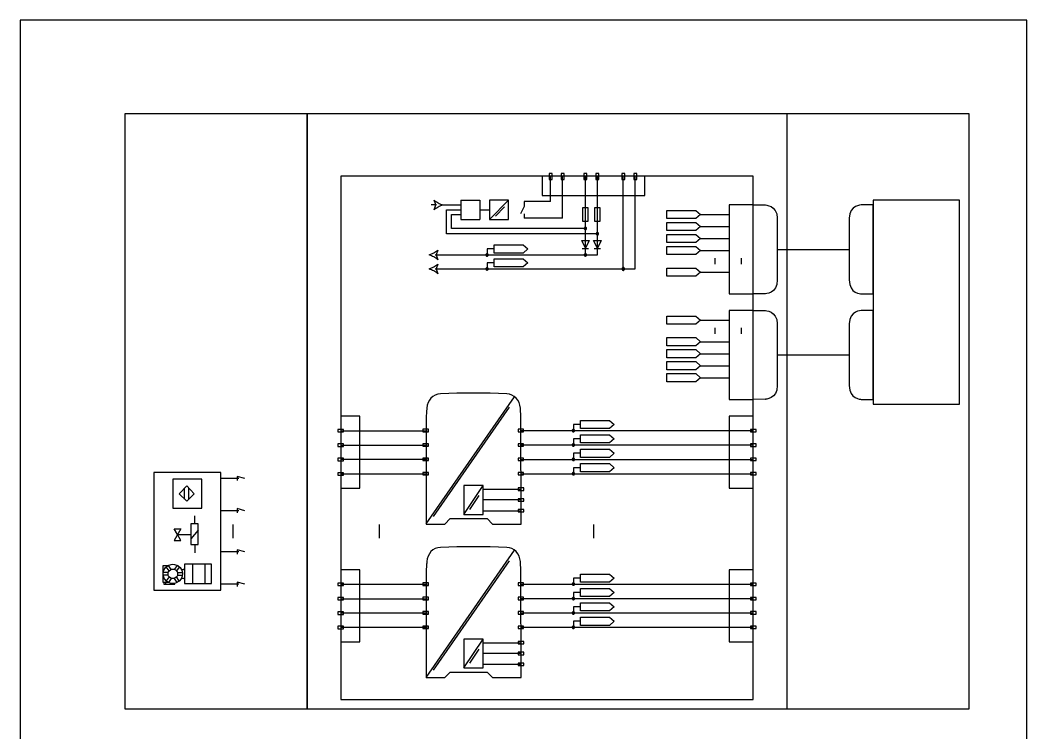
# Model space of a CAD drawing. Header units: metres. Extents: x 0 to 3575, y 0 to 842.
# Drawn here: x 2980 to 3575, y 421 to 842 of the extents above; entities that cross this region are included whole.
import ezdxf

# ---------------------------------------------------------------- set-up
doc = ezdxf.new("R2010")
doc.units = ezdxf.units.M
doc.layers.add('BORDER', color=2, linetype='Continuous')
doc.layers.add('SCHEMATICS', color=7, linetype='Continuous')

msp = doc.modelspace()

# ---------------------------------------------------------------- linework, layer by layer
at = {"layer": 'BORDER', "color": 2}
msp.add_lwpolyline([(2980, 0), (3575, 0), (3575, 842), (2980, 842), (2980, 0)], dxfattribs=at)
at = {"layer": 'SCHEMATICS', "color": 7}
for p, q in [((3149.65, 786.68), (3149.65, 435.17)), ((3433.13, 786.68), (3433.13, 435.17)), ((3336.46, 695.06), (3336.46, 749.75)), ((3343.57, 695.06), (3343.57, 749.75)), ((3293.52, 734.94), (3293.52, 749.43)), ((3300.61, 725.02), (3300.61, 749.43)), ((3314.07, 703.34), (3314.07, 749.43)), ((3321.16, 703.34), (3321.16, 749.43)), ((3226.14, 732.82), (3222.9, 732.82)), ((3225.67, 732.82), (3224.65, 735.65)), ((3224.65, 729.99), (3225.67, 732.82)), ((3228.74, 732.82), (3240.08, 732.82)), ((3240.37, 735.65), (3251.71, 735.65)), ((3240.37, 735.65), (3240.37, 724.31)), ((3251.71, 735.65), (3251.71, 724.31)), ((3257.38, 724.31), (3268.71, 735.65)), ((3277.8, 732.01), (3275.64, 727.53)), ((3293.52, 734.94), (3277.8, 734.94)), ((3277.8, 734.94), (3277.8, 732.01)), ((3413.29, 732.82), (3420.15, 732.82)), ((3413.29, 680.38), (3413.29, 732.82)), ((3484.16, 732.82), (3477.29, 732.82)), ((3484.16, 680.38), (3484.16, 732.82)), ((3232.05, 715.81), (3232.05, 729.99)), ((3232.05, 729.99), (3240.08, 729.99)), ((3234.88, 718.93), (3234.88, 727.15)), ((3234.88, 727.15), (3240.08, 727.15)), ((3251.71, 730.01), (3257.38, 730.01)), ((3260.87, 726.24), (3266.3, 731.67)), ((3277.8, 727.67), (3277.8, 725.02)), ((3362.26, 724.75), (3362.26, 729.57)), ((3362.26, 729.57), (3379.27, 729.57)), ((3379.27, 729.57), (3382.11, 727.16)), ((3382.11, 727.16), (3379.27, 724.75)), ((3382.11, 727.16), (3399.11, 727.16)), ((3240.37, 724.31), (3251.71, 724.31)), ((3300.61, 725.02), (3277.8, 725.02)), ((3379.27, 724.75), (3362.26, 724.75)), ((3362.26, 717.66), (3362.26, 722.48)), ((3362.26, 722.48), (3379.27, 722.48)), ((3379.27, 722.48), (3382.11, 720.07)), ((3382.11, 720.07), (3379.27, 717.66)), ((3382.11, 720.07), (3399.11, 720.07)), ((3321.08, 715.81), (3232.05, 715.81)), ((3314.07, 718.93), (3234.88, 718.93)), ((3379.27, 717.66), (3362.26, 717.66)), ((3362.26, 710.58), (3362.26, 715.4)), ((3362.26, 715.4), (3379.27, 715.4)), ((3379.27, 715.4), (3382.11, 712.99)), ((3260.2, 704.44), (3260.2, 709.26)), ((3260.2, 709.26), (3277.22, 709.26)), ((3277.22, 709.26), (3280.05, 706.85)), ((3314.07, 707.24), (3311.88, 711.77)), ((3311.88, 711.77), (3316.26, 711.77)), ((3316.26, 711.77), (3314.07, 707.24)), ((3321.16, 707.24), (3318.96, 711.77)), ((3318.96, 711.77), (3323.35, 711.77)), ((3323.35, 711.77), (3321.16, 707.24)), ((3379.27, 710.58), (3362.26, 710.58)), ((3362.26, 703.49), (3362.26, 708.31)), ((3362.26, 708.31), (3379.27, 708.31)), ((3382.11, 712.99), (3379.27, 710.58)), ((3379.27, 708.31), (3382.11, 705.9)), ((3382.11, 712.99), (3399.11, 712.99)), ((3225.33, 703.34), (3321.16, 703.34)), ((3226.83, 706.17), (3225.81, 703.34)), ((3225.81, 703.34), (3226.83, 700.51)), ((3260.2, 706.85), (3255.95, 706.85)), ((3255.95, 706.85), (3255.95, 703.31)), ((3277.22, 704.44), (3260.2, 704.44)), ((3280.05, 706.85), (3277.22, 704.44)), ((3316, 706.98), (3312.21, 706.98)), ((3323.09, 706.98), (3319.3, 706.98)), ((3379.27, 703.49), (3362.26, 703.49)), ((3382.11, 705.9), (3379.27, 703.49)), ((3382.11, 705.9), (3399.11, 705.9)), ((3427.46, 706.6), (3469.98, 706.6)), ((3226.86, 697.89), (3225.83, 695.06)), ((3260.2, 698.63), (3255.95, 698.63)), ((3255.95, 698.63), (3255.95, 695.09)), ((3260.2, 696.22), (3260.2, 701.04)), ((3260.2, 701.04), (3277.22, 701.04)), ((3277.22, 696.22), (3260.2, 696.22)), ((3277.22, 701.04), (3280.05, 698.63)), ((3280.05, 698.63), (3277.22, 696.22)), ((3390.61, 701.39), (3390.61, 697.84)), ((3406.2, 701.39), (3406.2, 697.84)), ((3225.36, 695.06), (3343.57, 695.06)), ((3225.83, 695.06), (3226.86, 692.23)), ((3362.26, 690.75), (3362.26, 695.57)), ((3362.26, 695.57), (3379.27, 695.57)), ((3379.27, 690.75), (3362.26, 690.75)), ((3379.27, 695.57), (3382.11, 693.16)), ((3382.11, 693.16), (3379.27, 690.75)), ((3382.11, 693.16), (3399.11, 693.16)), ((3420.26, 680.38), (3413.29, 680.38)), ((3477.07, 680.38), (3484.16, 680.38)), ((3362.26, 662.39), (3362.26, 667.2)), ((3362.26, 667.2), (3379.27, 667.2)), ((3379.27, 667.2), (3382.11, 664.79)), ((3413.29, 670.46), (3420.15, 670.46)), ((3413.29, 618.02), (3413.29, 670.46)), ((3484.16, 670.46), (3477.29, 670.46)), ((3484.16, 618.01), (3484.16, 670.46)), ((3379.27, 662.39), (3362.26, 662.39)), ((3382.11, 664.79), (3379.27, 662.39)), ((3382.11, 664.79), (3399.11, 664.79)), ((3390.61, 660.28), (3390.61, 656.74)), ((3406.2, 660.29), (3406.2, 656.74)), ((3362.26, 649.63), (3362.26, 654.45)), ((3362.26, 654.45), (3379.27, 654.45)), ((3379.27, 649.63), (3362.26, 649.63)), ((3379.27, 654.45), (3382.11, 652.04)), ((3382.11, 652.04), (3379.27, 649.63)), ((3382.11, 652.04), (3399.11, 652.04)), ((3362.26, 642.54), (3362.26, 647.36)), ((3362.26, 647.36), (3379.27, 647.36)), ((3379.27, 647.36), (3382.11, 644.95)), ((3382.11, 644.95), (3379.27, 642.54)), ((3382.11, 644.95), (3399.11, 644.95)), ((3427.46, 644.23), (3469.98, 644.23)), ((3379.27, 642.54), (3362.26, 642.54)), ((3362.26, 635.45), (3362.26, 640.27)), ((3362.26, 640.27), (3379.27, 640.27)), ((3379.27, 640.27), (3382.11, 637.86)), ((3382.11, 637.86), (3379.27, 635.45)), ((3382.11, 637.86), (3399.11, 637.86)), ((3379.27, 635.45), (3362.26, 635.45)), ((3362.26, 628.38), (3362.26, 633.2)), ((3362.26, 633.2), (3379.27, 633.2)), ((3379.27, 633.2), (3382.11, 630.79)), ((3382.11, 630.79), (3379.27, 628.38)), ((3382.11, 630.79), (3399.11, 630.79)), ((3379.27, 628.38), (3362.26, 628.38)), ((3219.95, 544.42), (3272.2, 619.53)), ((3224.32, 548.76), (3269.21, 613.29)), ((3420.26, 618.01), (3413.29, 618.02)), ((3477.07, 618.01), (3484.16, 618.01)), ((3275.99, 607.47), (3275.83, 609.75)), ((3276.07, 544.35), (3275.99, 607.47)), ((3219.88, 605.45), (3219.88, 544.31)), ((3311.23, 603.13), (3306.98, 603.13)), ((3306.98, 603.13), (3306.98, 599.59)), ((3311.23, 600.72), (3311.23, 605.54)), ((3311.23, 605.54), (3328.25, 605.54)), ((3328.25, 605.54), (3331.08, 603.13)), ((3331.08, 603.13), (3328.25, 600.72)), ((3169.5, 599.47), (3220.52, 599.47)), ((3276.21, 599.58), (3412.71, 599.58)), ((3328.25, 600.72), (3311.23, 600.72)), ((3311.23, 592.22), (3311.23, 597.04)), ((3311.23, 597.04), (3328.25, 597.04)), ((3328.25, 597.04), (3331.08, 594.63)), ((3169.5, 590.96), (3220.52, 590.96)), ((3275.94, 591.08), (3412.71, 591.08)), ((3311.23, 594.63), (3306.98, 594.63)), ((3306.98, 594.63), (3306.98, 591.08)), ((3328.25, 592.22), (3311.23, 592.22)), ((3331.08, 594.63), (3328.25, 592.22)), ((3311.23, 586.12), (3306.98, 586.12)), ((3306.98, 586.12), (3306.98, 582.58)), ((3311.23, 583.71), (3311.23, 588.53)), ((3311.23, 588.53), (3328.25, 588.53)), ((3328.25, 583.71), (3311.23, 583.71)), ((3328.25, 588.53), (3331.08, 586.12)), ((3331.08, 586.12), (3328.25, 583.71)), ((3169.5, 582.58), (3220.52, 582.58)), ((3276.21, 582.57), (3412.71, 582.57)), ((3311.23, 577.62), (3306.98, 577.62)), ((3306.98, 577.62), (3306.98, 574.07)), ((3311.23, 575.21), (3311.23, 580.03)), ((3311.23, 580.03), (3328.25, 580.03)), ((3328.25, 580.03), (3331.08, 577.62)), ((3331.08, 577.62), (3328.25, 575.21)), ((3109.31, 571.27), (3098.76, 571.27)), ((3112.8, 571.24), (3108.26, 572.52)), ((3108.26, 572.52), (3108.26, 569.97)), ((3169.5, 574.07), (3220.52, 574.07)), ((3275.94, 574.07), (3412.71, 574.07)), ((3328.25, 575.21), (3311.23, 575.21)), ((3070.28, 570.83), (3070.28, 553.82)), ((3087.29, 570.83), (3070.28, 570.83)), ((3078.46, 566.87), (3073.99, 562.26)), ((3077.19, 559.06), (3077.19, 565.46)), ((3078.46, 566.87), (3082.94, 562.26)), ((3079.74, 559.06), (3079.74, 565.46)), ((3087.29, 553.82), (3087.29, 570.83)), ((3242.3, 550.07), (3253.64, 567.08)), ((3073.99, 562.26), (3078.46, 557.78)), ((3082.94, 562.26), (3078.46, 557.78)), ((3245.8, 552.97), (3251.23, 561.11)), ((3253.76, 564.96), (3275.83, 564.96)), ((3070.28, 553.82), (3087.29, 553.82)), ((3112.8, 552.11), (3108.26, 553.43)), ((3108.26, 553.43), (3108.26, 550.88)), ((3275.83, 558.58), (3253.66, 558.58)), ((3083.16, 544.5), (3083.16, 549.23)), ((3109.31, 552.13), (3098.76, 552.13)), ((3231.02, 544.33), (3234.08, 547.61)), ((3234.08, 547.61), (3256.03, 547.61)), ((3253.76, 552.2), (3275.83, 552.2)), ((3256.03, 547.61), (3259.09, 544.33)), ((3073.03, 538.08), (3071.01, 541.59)), ((3071.01, 541.59), (3075.06, 541.59)), ((3075.06, 541.59), (3071.01, 534.57)), ((3105.72, 544.02), (3105.72, 536.09)), ((3192.17, 544.02), (3192.17, 536.09)), ((3219.88, 544.31), (3219.89, 544.33)), ((3219.89, 544.33), (3231.02, 544.33)), ((3259.09, 544.33), (3276.07, 544.33)), ((3276.07, 544.33), (3276.07, 544.35)), ((3318.89, 544.02), (3318.89, 536.09)), ((3075.06, 534.57), (3073.03, 538.08)), ((3073.08, 538.03), (3073.08, 538.12)), ((3073.08, 538.08), (3080.88, 538.08)), ((3073.21, 538.26), (3073.17, 538.26)), ((3085.14, 540.69), (3080.89, 535.56)), ((3071.01, 534.57), (3075.06, 534.57)), ((3083.16, 532.08), (3083.16, 527.34)), ((3109.31, 527.89), (3098.76, 527.89)), ((3112.8, 527.86), (3108.26, 529.14)), ((3108.26, 529.14), (3108.26, 526.59)), ((3219.95, 453.71), (3272.2, 528.82)), ((3064.56, 509.85), (3064.56, 519.95)), ((3064.56, 519.95), (3067.6, 519.95)), ((3068.02, 516.7), (3066.36, 519.01)), ((3069.27, 517.55), (3067.6, 519.9)), ((3069.27, 520.5), (3070.25, 520.59)), ((3069.65, 517.68), (3070.25, 517.72)), ((3070.25, 520.59), (3071.28, 520.5)), ((3070.25, 517.72), (3070.89, 517.68)), ((3071.32, 517.55), (3073.03, 519.82)), ((3072.52, 516.61), (3074.27, 518.92)), ((3077.18, 517.9), (3076.79, 517.6)), ((3081.97, 520.55), (3081.97, 509.12)), ((3089.2, 520.55), (3089.2, 509.12)), ((3224.32, 458.05), (3269.21, 522.58)), ((3275.99, 516.76), (3275.83, 519.04)), ((3067.51, 515.67), (3064.64, 515.67)), ((3067.51, 514.13), (3064.64, 514.13)), ((3068.02, 513.1), (3066.36, 510.79)), ((3069.27, 512.25), (3067.6, 509.9)), ((3069.65, 512.12), (3069.05, 512.33)), ((3070.25, 512.08), (3069.65, 512.12)), ((3070.89, 512.12), (3070.25, 512.08)), ((3071.49, 512.33), (3070.89, 512.12)), ((3071.1, 512.16), (3072.6, 509.77)), ((3072.39, 512.98), (3073.88, 510.58)), ((3073.03, 515.67), (3075.9, 515.67)), ((3073.03, 514.13), (3075.9, 514.13)), ((3075.77, 517.38), (3075.25, 517.55)), ((3075.25, 512.25), (3075.77, 512.42)), ((3076.28, 517.38), (3075.77, 517.38)), ((3075.77, 512.42), (3076.28, 512.42)), ((3076.79, 517.6), (3076.28, 517.38)), ((3076.28, 512.42), (3076.79, 512.21)), ((3076.79, 512.21), (3077.18, 511.9)), ((3219.88, 514.74), (3219.88, 453.6)), ((3276.07, 453.64), (3275.99, 516.76)), ((3311.23, 512.42), (3306.98, 512.42)), ((3306.98, 512.42), (3306.98, 508.88)), ((3311.23, 510.01), (3311.23, 514.83)), ((3311.23, 514.83), (3328.25, 514.83)), ((3328.25, 514.83), (3331.08, 512.42)), ((3331.08, 512.42), (3328.25, 510.01)), ((3067.6, 509.85), (3064.56, 509.85)), ((3067.59, 509.85), (3064.99, 509.85)), ((3064.99, 509.85), (3064.99, 508.78)), ((3064.99, 508.78), (3071.45, 508.78)), ((3065.88, 509.85), (3065.88, 508.78)), ((3069.27, 509.3), (3068.32, 509.55)), ((3070.25, 509.21), (3069.27, 509.3)), ((3070.21, 508.78), (3070.21, 509.21)), ((3071.28, 509.3), (3070.25, 509.21)), ((3072.22, 509.55), (3071.28, 509.3)), ((3071.45, 508.78), (3071.45, 509.34)), ((3109.31, 508.75), (3098.76, 508.75)), ((3112.8, 508.74), (3108.26, 510.06)), ((3108.26, 510.06), (3108.26, 507.51)), ((3169.5, 508.75), (3220.52, 508.75)), ((3276.21, 508.87), (3412.71, 508.87)), ((3328.25, 510.01), (3311.23, 510.01)), ((3311.23, 501.51), (3311.23, 506.32)), ((3311.23, 506.32), (3328.25, 506.32)), ((3328.25, 506.32), (3331.08, 503.91)), ((3169.5, 500.25), (3220.52, 500.25)), ((3275.94, 500.37), (3412.71, 500.37)), ((3311.23, 503.91), (3306.98, 503.91)), ((3306.98, 503.91), (3306.98, 500.37)), ((3328.25, 501.51), (3311.23, 501.51)), ((3331.08, 503.91), (3328.25, 501.51)), ((3311.23, 495.41), (3306.98, 495.41)), ((3306.98, 495.41), (3306.98, 491.87)), ((3311.23, 493), (3311.23, 497.82)), ((3311.23, 497.82), (3328.25, 497.82)), ((3328.25, 497.82), (3331.08, 495.41)), ((3331.08, 495.41), (3328.25, 493)), ((3169.5, 491.86), (3220.52, 491.86)), ((3276.21, 491.86), (3412.71, 491.86)), ((3328.25, 493), (3311.23, 493)), ((3311.23, 484.5), (3311.23, 489.32)), ((3311.23, 489.32), (3328.25, 489.32)), ((3328.25, 489.32), (3331.08, 486.9)), ((3169.5, 483.36), (3220.52, 483.36)), ((3275.94, 483.36), (3412.71, 483.36)), ((3311.23, 486.9), (3306.98, 486.9)), ((3306.98, 486.9), (3306.98, 483.36)), ((3328.25, 484.5), (3311.23, 484.5)), ((3331.08, 486.9), (3328.25, 484.5)), ((3242.3, 459.36), (3253.64, 476.37)), ((3245.8, 462.25), (3251.23, 470.4)), ((3253.76, 474.25), (3275.83, 474.25)), ((3275.83, 467.87), (3253.66, 467.87)), ((3253.76, 461.49), (3275.83, 461.49)), ((3219.88, 453.6), (3219.89, 453.62)), ((3219.89, 453.62), (3231.02, 453.62)), ((3231.02, 453.62), (3234.08, 456.89)), ((3234.08, 456.89), (3256.03, 456.89)), ((3256.03, 456.89), (3259.09, 453.62)), ((3259.09, 453.62), (3276.07, 453.62)), ((3276.07, 453.62), (3276.07, 453.64))]:
    msp.add_line(p, q, dxfattribs=at)
for points in [[(3041.93, 435.17), (3149.65, 435.17), (3149.65, 786.68), (3041.93, 786.68), (3041.93, 435.17)], [(3041.93, 786.68), (3041.93, 435.17), (3540.85, 435.17), (3540.85, 786.68), (3041.93, 786.68)], [(3169.5, 440.63), (3413.29, 440.63), (3413.29, 749.83), (3169.5, 749.83), (3169.5, 440.63)], [(3169.5, 440.63), (3413.29, 440.63), (3413.29, 749.83), (3169.5, 749.83), (3169.5, 440.63)], [(3288.56, 738.49), (3349.22, 738.49), (3349.22, 749.83), (3288.56, 749.83), (3288.56, 738.49)], [(3288.56, 738.49), (3349.22, 738.49), (3349.22, 749.83), (3288.56, 749.83), (3288.56, 738.49)], [(3292.64, 747.93), (3294.4, 747.93), (3294.4, 751.46), (3292.64, 751.46), (3292.64, 747.93)], [(3299.72, 747.93), (3301.48, 747.93), (3301.48, 751.46), (3299.72, 751.46), (3299.72, 747.93)], [(3313.19, 747.93), (3314.95, 747.93), (3314.95, 751.46), (3313.19, 751.46), (3313.19, 747.93)], [(3320.27, 747.93), (3322.03, 747.93), (3322.03, 751.46), (3320.27, 751.46), (3320.27, 747.93)], [(3335.58, 747.93), (3337.35, 747.93), (3337.35, 751.46), (3335.58, 751.46), (3335.58, 747.93)], [(3342.67, 747.93), (3344.44, 747.93), (3344.44, 751.46), (3342.67, 751.46), (3342.67, 747.93)], [(3224.65, 735.65), (3225.17, 735.23), (3225.75, 734.82), (3226.38, 734.42), (3227.05, 734.04), (3227.73, 733.69), (3228.41, 733.37), (3229.09, 733.07), (3229.74, 732.82)], [(3229.74, 732.82), (3229.09, 732.56), (3228.41, 732.27), (3227.73, 731.95), (3227.05, 731.59), (3226.38, 731.22), (3225.75, 730.82), (3225.17, 730.41), (3224.65, 729.99)], [(3257.38, 724.31), (3268.71, 724.31), (3268.71, 735.65), (3257.38, 735.65), (3257.38, 724.31)], [(3399.11, 680.38), (3413.29, 680.38), (3413.29, 732.82), (3399.11, 732.82), (3399.11, 680.38)], [(3399.11, 680.38), (3413.29, 680.38), (3413.29, 732.82), (3399.11, 732.82), (3399.11, 680.38)], [(3420.15, 732.82), (3420.46, 732.81), (3421.29, 732.7), (3422.46, 732.41), (3423.81, 731.85), (3425.15, 730.92), (3426.32, 729.54), (3427.15, 727.6), (3427.46, 725.03)], [(3477.29, 732.82), (3476.98, 732.81), (3476.15, 732.7), (3474.98, 732.41), (3473.64, 731.85), (3472.3, 730.92), (3471.12, 729.54), (3470.3, 727.6), (3469.98, 725.03)], [(3484.15, 615.18), (3535.18, 615.18), (3535.18, 735.65), (3484.15, 735.65), (3484.15, 615.18)], [(3484.15, 615.18), (3535.18, 615.18), (3535.18, 735.65), (3484.15, 735.65), (3484.15, 615.18)], [(3312.37, 723.19), (3315.77, 723.19), (3315.77, 731.13), (3312.37, 731.13), (3312.37, 723.19)], [(3319.46, 723.19), (3322.86, 723.19), (3322.86, 731.13), (3319.46, 731.13), (3319.46, 723.19)], [(3427.46, 725.03), (3427.46, 720.85), (3427.46, 715.98), (3427.46, 710.72), (3427.46, 705.34), (3427.46, 700.15), (3427.46, 695.43), (3427.46, 691.46), (3427.46, 688.54)], [(3469.98, 725.03), (3469.98, 720.85), (3469.98, 715.98), (3469.98, 710.72), (3469.98, 705.34), (3469.98, 700.15), (3469.98, 695.43), (3469.98, 691.46), (3469.98, 688.54)], [(3314.07, 719.65), (3313.92, 719.63), (3313.79, 719.59), (3313.67, 719.53), (3313.57, 719.44), (3313.48, 719.33), (3313.41, 719.21), (3313.37, 719.08), (3313.36, 718.94)], [(3313.36, 718.94), (3313.37, 718.8), (3313.41, 718.66), (3313.48, 718.54), (3313.57, 718.44), (3313.67, 718.35), (3313.79, 718.29), (3313.92, 718.24), (3314.07, 718.23)], [(3314.78, 718.94), (3314.76, 719.08), (3314.72, 719.21), (3314.66, 719.33), (3314.57, 719.44), (3314.46, 719.53), (3314.34, 719.59), (3314.21, 719.63), (3314.07, 719.65)], [(3314.07, 718.23), (3314.21, 718.24), (3314.34, 718.29), (3314.46, 718.35), (3314.57, 718.44), (3314.66, 718.54), (3314.72, 718.66), (3314.76, 718.8), (3314.78, 718.94)], [(3321.19, 716.53), (3321.05, 716.51), (3320.92, 716.47), (3320.8, 716.41), (3320.69, 716.32), (3320.6, 716.21), (3320.54, 716.09), (3320.5, 715.96), (3320.48, 715.82)], [(3320.48, 715.82), (3320.5, 715.68), (3320.54, 715.54), (3320.6, 715.42), (3320.69, 715.32), (3320.8, 715.23), (3320.92, 715.17), (3321.05, 715.12), (3321.19, 715.11)], [(3321.9, 715.82), (3321.89, 715.96), (3321.85, 716.09), (3321.78, 716.21), (3321.69, 716.32), (3321.59, 716.41), (3321.47, 716.47), (3321.34, 716.51), (3321.19, 716.53)], [(3321.19, 715.11), (3321.34, 715.12), (3321.47, 715.17), (3321.59, 715.23), (3321.69, 715.32), (3321.78, 715.42), (3321.85, 715.54), (3321.89, 715.68), (3321.9, 715.82)], [(3221.74, 703.34), (3222.39, 703.6), (3223.07, 703.89), (3223.75, 704.22), (3224.43, 704.57), (3225.1, 704.95), (3225.73, 705.34), (3226.31, 705.75), (3226.83, 706.17)], [(3226.83, 700.51), (3226.31, 700.93), (3225.73, 701.35), (3225.1, 701.74), (3224.43, 702.12), (3223.75, 702.47), (3223.07, 702.8), (3222.39, 703.09), (3221.74, 703.34)], [(3255.96, 704), (3255.81, 703.98), (3255.68, 703.94), (3255.56, 703.88), (3255.46, 703.79), (3255.37, 703.68), (3255.3, 703.56), (3255.26, 703.43), (3255.25, 703.29)], [(3255.25, 703.29), (3255.26, 703.15), (3255.3, 703.01), (3255.37, 702.89), (3255.46, 702.79), (3255.56, 702.7), (3255.68, 702.63), (3255.81, 702.59), (3255.96, 702.58)], [(3256.67, 703.29), (3256.65, 703.43), (3256.61, 703.56), (3256.55, 703.68), (3256.46, 703.79), (3256.35, 703.88), (3256.23, 703.94), (3256.1, 703.98), (3255.96, 704)], [(3255.96, 702.58), (3256.1, 702.59), (3256.23, 702.63), (3256.35, 702.7), (3256.46, 702.79), (3256.55, 702.89), (3256.61, 703.01), (3256.65, 703.15), (3256.67, 703.29)], [(3314.07, 704.05), (3313.92, 704.04), (3313.79, 704), (3313.67, 703.93), (3313.57, 703.84), (3313.48, 703.74), (3313.41, 703.62), (3313.37, 703.49), (3313.36, 703.34)], [(3313.36, 703.34), (3313.37, 703.2), (3313.41, 703.07), (3313.48, 702.95), (3313.57, 702.84), (3313.67, 702.76), (3313.79, 702.69), (3313.92, 702.65), (3314.07, 702.63)], [(3314.78, 703.34), (3314.76, 703.49), (3314.72, 703.62), (3314.66, 703.74), (3314.57, 703.84), (3314.46, 703.93), (3314.34, 704), (3314.21, 704.04), (3314.07, 704.05)], [(3314.07, 702.63), (3314.21, 702.65), (3314.34, 702.69), (3314.46, 702.76), (3314.57, 702.84), (3314.66, 702.95), (3314.72, 703.07), (3314.76, 703.2), (3314.78, 703.34)], [(3221.77, 695.06), (3222.42, 695.31), (3223.1, 695.61), (3223.78, 695.93), (3224.46, 696.28), (3225.12, 696.66), (3225.75, 697.06), (3226.33, 697.47), (3226.86, 697.89)], [(3226.86, 692.23), (3226.33, 692.65), (3225.75, 693.06), (3225.12, 693.46), (3224.46, 693.83), (3223.78, 694.19), (3223.1, 694.51), (3222.42, 694.8), (3221.77, 695.06)], [(3255.96, 695.77), (3255.81, 695.76), (3255.68, 695.72), (3255.56, 695.65), (3255.46, 695.57), (3255.37, 695.46), (3255.3, 695.34), (3255.26, 695.21), (3255.25, 695.07)], [(3255.25, 695.07), (3255.26, 694.92), (3255.3, 694.79), (3255.37, 694.67), (3255.46, 694.56), (3255.56, 694.48), (3255.68, 694.41), (3255.81, 694.37), (3255.96, 694.36)], [(3256.67, 695.07), (3256.65, 695.21), (3256.61, 695.34), (3256.55, 695.46), (3256.46, 695.57), (3256.35, 695.65), (3256.23, 695.72), (3256.1, 695.76), (3255.96, 695.77)], [(3255.96, 694.36), (3256.1, 694.37), (3256.23, 694.41), (3256.35, 694.48), (3256.46, 694.56), (3256.55, 694.67), (3256.61, 694.79), (3256.65, 694.92), (3256.67, 695.07)], [(3336.47, 695.96), (3336.33, 695.94), (3336.2, 695.89), (3336.08, 695.81), (3335.97, 695.7), (3335.89, 695.56), (3335.82, 695.41), (3335.78, 695.24), (3335.77, 695.06)], [(3335.77, 695.06), (3335.78, 694.88), (3335.82, 694.71), (3335.89, 694.56), (3335.97, 694.42), (3336.08, 694.31), (3336.2, 694.23), (3336.33, 694.18), (3336.47, 694.16)], [(3337.18, 695.06), (3337.17, 695.24), (3337.13, 695.41), (3337.06, 695.56), (3336.98, 695.7), (3336.87, 695.81), (3336.75, 695.89), (3336.62, 695.94), (3336.47, 695.96)], [(3336.47, 694.16), (3336.62, 694.18), (3336.75, 694.23), (3336.87, 694.31), (3336.98, 694.42), (3337.06, 694.56), (3337.13, 694.71), (3337.17, 694.88), (3337.18, 695.06)], [(3427.46, 688.54), (3427.15, 685.85), (3426.34, 683.82), (3425.18, 682.37), (3423.86, 681.4), (3422.54, 680.81), (3421.38, 680.5), (3420.57, 680.39), (3420.26, 680.38)], [(3469.98, 688.54), (3470.29, 685.85), (3471.09, 683.82), (3472.22, 682.37), (3473.53, 681.4), (3474.83, 680.81), (3475.96, 680.5), (3476.76, 680.39), (3477.07, 680.38)], [(3399.11, 618.01), (3413.29, 618.01), (3413.29, 670.46), (3399.11, 670.46), (3399.11, 618.01)], [(3399.11, 618.01), (3413.29, 618.01), (3413.29, 670.46), (3399.11, 670.46), (3399.11, 618.01)], [(3420.15, 670.46), (3420.46, 670.44), (3421.29, 670.34), (3422.46, 670.05), (3423.81, 669.48), (3425.15, 668.56), (3426.32, 667.17), (3427.15, 665.24), (3427.46, 662.67)], [(3477.29, 670.46), (3476.98, 670.44), (3476.15, 670.34), (3474.98, 670.05), (3473.64, 669.48), (3472.3, 668.56), (3471.12, 667.17), (3470.3, 665.24), (3469.98, 662.67)], [(3427.46, 662.67), (3427.46, 658.49), (3427.46, 653.62), (3427.46, 648.35), (3427.46, 642.98), (3427.46, 637.78), (3427.46, 633.06), (3427.46, 629.1), (3427.46, 626.18)], [(3469.98, 662.67), (3469.98, 658.49), (3469.98, 653.62), (3469.98, 648.35), (3469.98, 642.98), (3469.98, 637.78), (3469.98, 633.06), (3469.98, 629.1), (3469.98, 626.18)], [(3427.46, 626.18), (3427.15, 623.48), (3426.34, 621.46), (3425.18, 620.01), (3423.86, 619.03), (3422.54, 618.44), (3421.38, 618.14), (3420.57, 618.03), (3420.26, 618.01)], [(3469.98, 626.18), (3470.29, 623.48), (3471.09, 621.46), (3472.22, 620.01), (3473.53, 619.03), (3474.83, 618.44), (3475.96, 618.14), (3476.76, 618.03), (3477.07, 618.01)], [(3228.37, 621.28), (3226.8, 621.06), (3225.33, 620.54), (3224, 619.76), (3222.83, 618.74), (3221.85, 617.52), (3221.09, 616.11), (3220.57, 614.56), (3220.33, 612.88)], [(3267.62, 621.28), (3262.71, 621.44), (3257.81, 621.56), (3252.9, 621.62), (3247.99, 621.65), (3243.09, 621.62), (3238.18, 621.56), (3233.28, 621.44), (3228.37, 621.28)], [(3275.66, 612.88), (3275.42, 614.56), (3274.9, 616.11), (3274.14, 617.52), (3273.16, 618.74), (3271.99, 619.76), (3270.66, 620.54), (3269.19, 621.06), (3267.62, 621.28)], [(3220.33, 612.88), (3220.32, 612.76), (3220.32, 612.63), (3220.31, 612.5), (3220.3, 612.37), (3220.29, 612.24), (3220.29, 612.12), (3220.28, 611.99), (3220.27, 611.86)], [(3275.83, 609.75), (3275.81, 610.14), (3275.78, 610.53), (3275.76, 610.93), (3275.74, 611.32), (3275.72, 611.71), (3275.7, 612.1), (3275.68, 612.49), (3275.66, 612.88)], [(3169.5, 565.57), (3180.83, 565.57), (3180.83, 608.09), (3169.5, 608.09), (3169.5, 565.57)], [(3169.5, 565.57), (3180.83, 565.57), (3180.83, 608.09), (3169.5, 608.09), (3169.5, 565.57)], [(3220.27, 611.86), (3220.24, 611.37), (3220.2, 610.58), (3220.14, 609.61), (3220.07, 608.55), (3220.01, 607.5), (3219.95, 606.57), (3219.91, 605.85), (3219.88, 605.45)], [(3399.11, 565.57), (3413.29, 565.57), (3413.29, 608.09), (3399.11, 608.09), (3399.11, 565.57)], [(3399.11, 565.57), (3413.29, 565.57), (3413.29, 608.09), (3399.11, 608.09), (3399.11, 565.57)], [(3167.83, 598.72), (3171.16, 598.72), (3171.16, 600.2), (3167.83, 600.2), (3167.83, 598.72)], [(3218.09, 598.84), (3221.41, 598.84), (3221.41, 600.32), (3218.09, 600.32), (3218.09, 598.84)], [(3274.26, 598.84), (3277.59, 598.84), (3277.59, 600.32), (3274.26, 600.32), (3274.26, 598.84)], [(3306.99, 600.28), (3306.84, 600.26), (3306.71, 600.22), (3306.59, 600.16), (3306.49, 600.07), (3306.4, 599.96), (3306.33, 599.84), (3306.29, 599.71), (3306.28, 599.57)], [(3306.28, 599.57), (3306.29, 599.43), (3306.33, 599.29), (3306.4, 599.17), (3306.49, 599.07), (3306.59, 598.98), (3306.71, 598.91), (3306.84, 598.87), (3306.99, 598.86)], [(3307.7, 599.57), (3307.68, 599.71), (3307.64, 599.84), (3307.58, 599.96), (3307.49, 600.07), (3307.38, 600.16), (3307.26, 600.22), (3307.13, 600.26), (3306.99, 600.28)], [(3306.99, 598.86), (3307.13, 598.87), (3307.26, 598.91), (3307.38, 598.98), (3307.49, 599.07), (3307.58, 599.17), (3307.64, 599.29), (3307.68, 599.43), (3307.7, 599.57)], [(3411.62, 598.72), (3414.95, 598.72), (3414.95, 600.2), (3411.62, 600.2), (3411.62, 598.72)], [(3167.83, 590.22), (3171.16, 590.22), (3171.16, 591.7), (3167.83, 591.7), (3167.83, 590.22)], [(3218.09, 590.34), (3221.41, 590.34), (3221.41, 591.82), (3218.09, 591.82), (3218.09, 590.34)], [(3274.26, 590.34), (3277.59, 590.34), (3277.59, 591.82), (3274.26, 591.82), (3274.26, 590.34)], [(3306.99, 591.77), (3306.84, 591.76), (3306.71, 591.72), (3306.59, 591.65), (3306.49, 591.56), (3306.4, 591.46), (3306.33, 591.34), (3306.29, 591.21), (3306.28, 591.06)], [(3306.28, 591.06), (3306.29, 590.92), (3306.33, 590.79), (3306.4, 590.67), (3306.49, 590.56), (3306.59, 590.48), (3306.71, 590.41), (3306.84, 590.37), (3306.99, 590.35)], [(3307.7, 591.06), (3307.68, 591.21), (3307.64, 591.34), (3307.58, 591.46), (3307.49, 591.56), (3307.38, 591.65), (3307.26, 591.72), (3307.13, 591.76), (3306.99, 591.77)], [(3306.99, 590.35), (3307.13, 590.37), (3307.26, 590.41), (3307.38, 590.48), (3307.49, 590.56), (3307.58, 590.67), (3307.64, 590.79), (3307.68, 590.92), (3307.7, 591.06)], [(3411.62, 590.22), (3414.95, 590.22), (3414.95, 591.7), (3411.62, 591.7), (3411.62, 590.22)], [(3167.83, 581.72), (3171.16, 581.72), (3171.16, 583.2), (3167.83, 583.2), (3167.83, 581.72)], [(3218.09, 581.84), (3221.41, 581.84), (3221.41, 583.32), (3218.09, 583.32), (3218.09, 581.84)], [(3274.26, 581.83), (3277.59, 581.83), (3277.59, 583.31), (3274.26, 583.31), (3274.26, 581.83)], [(3306.99, 583.27), (3306.84, 583.25), (3306.71, 583.21), (3306.59, 583.15), (3306.49, 583.06), (3306.4, 582.95), (3306.33, 582.83), (3306.29, 582.7), (3306.28, 582.56)], [(3307.7, 582.56), (3307.68, 582.7), (3307.64, 582.83), (3307.58, 582.95), (3307.49, 583.06), (3307.38, 583.15), (3307.26, 583.21), (3307.13, 583.25), (3306.99, 583.27)], [(3411.62, 581.84), (3414.95, 581.84), (3414.95, 583.32), (3411.62, 583.32), (3411.62, 581.84)], [(3306.28, 582.56), (3306.29, 582.42), (3306.33, 582.28), (3306.4, 582.16), (3306.49, 582.06), (3306.59, 581.97), (3306.71, 581.91), (3306.84, 581.86), (3306.99, 581.85)], [(3306.99, 581.85), (3307.13, 581.86), (3307.26, 581.91), (3307.38, 581.97), (3307.49, 582.06), (3307.58, 582.16), (3307.64, 582.28), (3307.68, 582.42), (3307.7, 582.56)], [(3058.94, 505.32), (3098.63, 505.32), (3098.63, 574.78), (3058.94, 574.78), (3058.94, 505.32)], [(3167.83, 573.2), (3171.16, 573.2), (3171.16, 574.68), (3167.83, 574.68), (3167.83, 573.2)], [(3218.09, 573.33), (3221.41, 573.33), (3221.41, 574.81), (3218.09, 574.81), (3218.09, 573.33)], [(3274.26, 573.33), (3277.59, 573.33), (3277.59, 574.81), (3274.26, 574.81), (3274.26, 573.33)], [(3306.99, 574.76), (3306.84, 574.75), (3306.71, 574.71), (3306.59, 574.64), (3306.49, 574.55), (3306.4, 574.45), (3306.33, 574.33), (3306.29, 574.2), (3306.28, 574.05)], [(3306.28, 574.05), (3306.29, 573.91), (3306.33, 573.78), (3306.4, 573.66), (3306.49, 573.55), (3306.59, 573.47), (3306.71, 573.4), (3306.84, 573.36), (3306.99, 573.35)], [(3307.7, 574.05), (3307.68, 574.2), (3307.64, 574.33), (3307.58, 574.45), (3307.49, 574.55), (3307.38, 574.64), (3307.26, 574.71), (3307.13, 574.75), (3306.99, 574.76)], [(3306.99, 573.35), (3307.13, 573.36), (3307.26, 573.4), (3307.38, 573.47), (3307.49, 573.55), (3307.58, 573.66), (3307.64, 573.78), (3307.68, 573.91), (3307.7, 574.05)], [(3411.62, 573.33), (3414.95, 573.33), (3414.95, 574.81), (3411.62, 574.81), (3411.62, 573.33)], [(3242.3, 550.07), (3253.64, 550.07), (3253.64, 567.08), (3242.3, 567.08), (3242.3, 550.07)], [(3274.39, 564.22), (3277.72, 564.22), (3277.72, 565.7), (3274.39, 565.7), (3274.39, 564.22)], [(3274.39, 557.84), (3277.72, 557.84), (3277.72, 559.32), (3274.39, 559.32), (3274.39, 557.84)], [(3274.39, 551.46), (3277.72, 551.46), (3277.72, 552.94), (3274.39, 552.94), (3274.39, 551.46)], [(3080.89, 532.21), (3085.14, 532.21), (3085.14, 544.39), (3080.89, 544.39), (3080.89, 532.21)], [(3228.37, 530.57), (3226.8, 530.35), (3225.33, 529.83), (3224, 529.05), (3222.83, 528.03), (3221.85, 526.81), (3221.09, 525.4), (3220.57, 523.84), (3220.33, 522.17)], [(3267.62, 530.57), (3262.71, 530.73), (3257.81, 530.84), (3252.9, 530.91), (3247.99, 530.94), (3243.09, 530.91), (3238.18, 530.84), (3233.28, 530.73), (3228.37, 530.57)], [(3275.66, 522.17), (3275.42, 523.84), (3274.9, 525.4), (3274.14, 526.81), (3273.16, 528.03), (3271.99, 529.05), (3270.66, 529.83), (3269.19, 530.35), (3267.62, 530.57)], [(3068.32, 509.55), (3066.56, 510.58), (3065.35, 511.99), (3064.7, 513.64), (3064.58, 515.38), (3064.99, 517.09), (3065.92, 518.6), (3067.35, 519.79), (3069.27, 520.5)], [(3069.05, 512.33), (3068.27, 512.9), (3067.75, 513.61), (3067.48, 514.41), (3067.46, 515.23), (3067.67, 516.03), (3068.11, 516.74), (3068.78, 517.31), (3069.65, 517.68)], [(3070.89, 517.68), (3071.77, 517.31), (3072.43, 516.74), (3072.87, 516.03), (3073.08, 515.23), (3073.06, 514.41), (3072.79, 513.61), (3072.27, 512.9), (3071.49, 512.33)], [(3071.28, 520.5), (3073.19, 519.78), (3074.62, 518.59), (3075.55, 517.08), (3075.96, 515.39), (3075.85, 513.65), (3075.19, 512.01), (3073.99, 510.59), (3072.22, 509.55)], [(3077.18, 509.17), (3093.01, 509.17), (3093.01, 520.55), (3077.18, 520.55), (3077.18, 509.17)], [(3220.27, 521.15), (3220.24, 520.66), (3220.2, 519.87), (3220.14, 518.9), (3220.07, 517.84), (3220.01, 516.79), (3219.95, 515.86), (3219.91, 515.14), (3219.88, 514.74)], [(3220.33, 522.17), (3220.32, 522.04), (3220.32, 521.92), (3220.31, 521.79), (3220.3, 521.66), (3220.29, 521.53), (3220.29, 521.41), (3220.28, 521.28), (3220.27, 521.15)], [(3275.83, 519.04), (3275.81, 519.43), (3275.78, 519.82), (3275.76, 520.22), (3275.74, 520.61), (3275.72, 521), (3275.7, 521.39), (3275.68, 521.78), (3275.66, 522.17)], [(3169.5, 474.86), (3180.83, 474.86), (3180.83, 517.38), (3169.5, 517.38), (3169.5, 474.86)], [(3169.5, 474.86), (3180.83, 474.86), (3180.83, 517.38), (3169.5, 517.38), (3169.5, 474.86)], [(3399.11, 474.86), (3413.29, 474.86), (3413.29, 517.38), (3399.11, 517.38), (3399.11, 474.86)], [(3399.11, 474.86), (3413.29, 474.86), (3413.29, 517.38), (3399.11, 517.38), (3399.11, 474.86)], [(3167.83, 508.01), (3171.16, 508.01), (3171.16, 509.49), (3167.83, 509.49), (3167.83, 508.01)], [(3218.09, 508.13), (3221.41, 508.13), (3221.41, 509.61), (3218.09, 509.61), (3218.09, 508.13)], [(3274.26, 508.13), (3277.59, 508.13), (3277.59, 509.61), (3274.26, 509.61), (3274.26, 508.13)], [(3306.99, 509.57), (3306.84, 509.55), (3306.71, 509.51), (3306.59, 509.44), (3306.49, 509.36), (3306.4, 509.25), (3306.33, 509.13), (3306.29, 509), (3306.28, 508.86)], [(3306.28, 508.86), (3306.29, 508.71), (3306.33, 508.58), (3306.4, 508.46), (3306.49, 508.35), (3306.59, 508.27), (3306.71, 508.2), (3306.84, 508.16), (3306.99, 508.15)], [(3307.7, 508.86), (3307.68, 509), (3307.64, 509.13), (3307.58, 509.25), (3307.49, 509.36), (3307.38, 509.44), (3307.26, 509.51), (3307.13, 509.55), (3306.99, 509.57)], [(3306.99, 508.15), (3307.13, 508.16), (3307.26, 508.2), (3307.38, 508.27), (3307.49, 508.35), (3307.58, 508.46), (3307.64, 508.58), (3307.68, 508.71), (3307.7, 508.86)], [(3411.62, 508.01), (3414.95, 508.01), (3414.95, 509.49), (3411.62, 509.49), (3411.62, 508.01)], [(3167.83, 499.51), (3171.16, 499.51), (3171.16, 500.99), (3167.83, 500.99), (3167.83, 499.51)], [(3218.09, 499.63), (3221.41, 499.63), (3221.41, 501.11), (3218.09, 501.11), (3218.09, 499.63)], [(3274.26, 499.63), (3277.59, 499.63), (3277.59, 501.11), (3274.26, 501.11), (3274.26, 499.63)], [(3306.99, 501.06), (3306.84, 501.05), (3306.71, 501), (3306.59, 500.94), (3306.49, 500.85), (3306.4, 500.75), (3306.33, 500.63), (3306.29, 500.49), (3306.28, 500.35)], [(3306.28, 500.35), (3306.29, 500.21), (3306.33, 500.08), (3306.4, 499.95), (3306.49, 499.85), (3306.59, 499.76), (3306.71, 499.7), (3306.84, 499.66), (3306.99, 499.64)], [(3307.7, 500.35), (3307.68, 500.49), (3307.64, 500.63), (3307.58, 500.75), (3307.49, 500.85), (3307.38, 500.94), (3307.26, 501), (3307.13, 501.05), (3306.99, 501.06)], [(3306.99, 499.64), (3307.13, 499.66), (3307.26, 499.7), (3307.38, 499.76), (3307.49, 499.85), (3307.58, 499.95), (3307.64, 500.08), (3307.68, 500.21), (3307.7, 500.35)], [(3411.62, 499.51), (3414.95, 499.51), (3414.95, 500.99), (3411.62, 500.99), (3411.62, 499.51)], [(3167.83, 491.01), (3171.16, 491.01), (3171.16, 492.49), (3167.83, 492.49), (3167.83, 491.01)], [(3218.09, 491.12), (3221.41, 491.12), (3221.41, 492.6), (3218.09, 492.6), (3218.09, 491.12)], [(3274.26, 491.12), (3277.59, 491.12), (3277.59, 492.6), (3274.26, 492.6), (3274.26, 491.12)], [(3306.99, 492.56), (3306.84, 492.54), (3306.71, 492.5), (3306.59, 492.44), (3306.49, 492.35), (3306.4, 492.24), (3306.33, 492.12), (3306.29, 491.99), (3306.28, 491.85)], [(3306.28, 491.85), (3306.29, 491.71), (3306.33, 491.57), (3306.4, 491.45), (3306.49, 491.35), (3306.59, 491.26), (3306.71, 491.19), (3306.84, 491.15), (3306.99, 491.14)], [(3307.7, 491.85), (3307.68, 491.99), (3307.64, 492.12), (3307.58, 492.24), (3307.49, 492.35), (3307.38, 492.44), (3307.26, 492.5), (3307.13, 492.54), (3306.99, 492.56)], [(3306.99, 491.14), (3307.13, 491.15), (3307.26, 491.19), (3307.38, 491.26), (3307.49, 491.35), (3307.58, 491.45), (3307.64, 491.57), (3307.68, 491.71), (3307.7, 491.85)], [(3411.62, 491.13), (3414.95, 491.13), (3414.95, 492.6), (3411.62, 492.6), (3411.62, 491.13)], [(3167.83, 482.49), (3171.16, 482.49), (3171.16, 483.97), (3167.83, 483.97), (3167.83, 482.49)], [(3218.09, 482.62), (3221.41, 482.62), (3221.41, 484.1), (3218.09, 484.1), (3218.09, 482.62)], [(3274.26, 482.62), (3277.59, 482.62), (3277.59, 484.1), (3274.26, 484.1), (3274.26, 482.62)], [(3306.99, 484.05), (3306.84, 484.04), (3306.71, 484), (3306.59, 483.93), (3306.49, 483.84), (3306.4, 483.74), (3306.33, 483.62), (3306.29, 483.48), (3306.28, 483.34)], [(3306.28, 483.34), (3306.29, 483.2), (3306.33, 483.07), (3306.4, 482.95), (3306.49, 482.84), (3306.59, 482.75), (3306.71, 482.69), (3306.84, 482.65), (3306.99, 482.63)], [(3307.7, 483.34), (3307.68, 483.48), (3307.64, 483.62), (3307.58, 483.74), (3307.49, 483.84), (3307.38, 483.93), (3307.26, 484), (3307.13, 484.04), (3306.99, 484.05)], [(3306.99, 482.63), (3307.13, 482.65), (3307.26, 482.69), (3307.38, 482.75), (3307.49, 482.84), (3307.58, 482.95), (3307.64, 483.07), (3307.68, 483.2), (3307.7, 483.34)], [(3411.62, 482.62), (3414.95, 482.62), (3414.95, 484.1), (3411.62, 484.1), (3411.62, 482.62)], [(3242.3, 459.36), (3253.64, 459.36), (3253.64, 476.37), (3242.3, 476.37), (3242.3, 459.36)], [(3274.39, 473.51), (3277.72, 473.51), (3277.72, 474.99), (3274.39, 474.99), (3274.39, 473.51)], [(3274.39, 467.12), (3277.72, 467.12), (3277.72, 468.6), (3274.39, 468.6), (3274.39, 467.12)], [(3274.39, 460.75), (3277.72, 460.75), (3277.72, 462.23), (3274.39, 462.23), (3274.39, 460.75)]]:
    msp.add_lwpolyline(points, dxfattribs=at)

doc.saveas('drawing.dxf')
